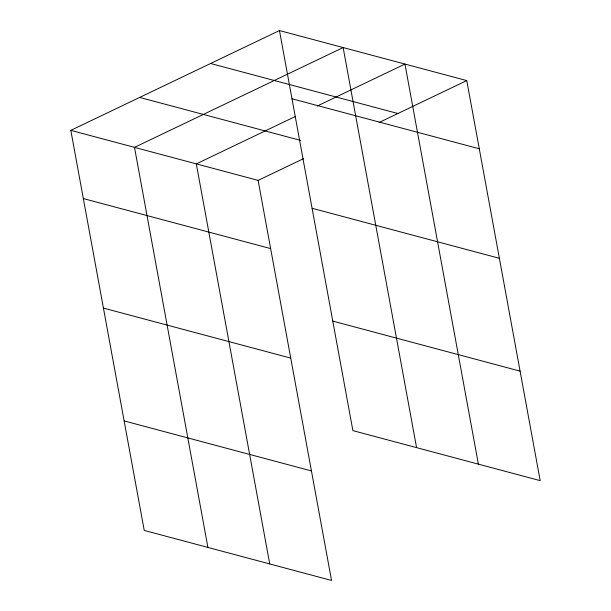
<?xml version="1.0" encoding="UTF-8"?>
<svg xmlns="http://www.w3.org/2000/svg" width="611" height="611" viewBox="0 0 611 611"><rect width="100%" height="100%" fill="white"/><g stroke="black" fill="none" stroke-linecap="round" stroke-linejoin="round"><path stroke-width="0.92" d="M70.815 130.357L258.117 180.382L331.536 580.45L144.234 530.424L70.815 130.357L279.464 30.55L466.766 80.576L540.185 480.643L352.883 430.618L279.464 30.55M295.075 116.632L196.307 163.878L269.726 563.938M317.292 106.001L404.956 64.071L478.382 464.131M258.117 180.382L303.728 158.562M379.103 122.506L466.766 80.576M210.604 63.491L397.906 113.516M291.982 98.761L479.284 148.786M139.667 97.424L300.604 140.408M312.076 208.275L499.378 258.3M83.333 198.567L270.635 248.593M332.789 321.103L520.091 371.129M103.427 308.081L290.729 358.107M124.14 420.91L311.442 470.936M416.572 447.626L343.145 47.559L134.496 147.366L207.923 547.433"/></g></svg>
